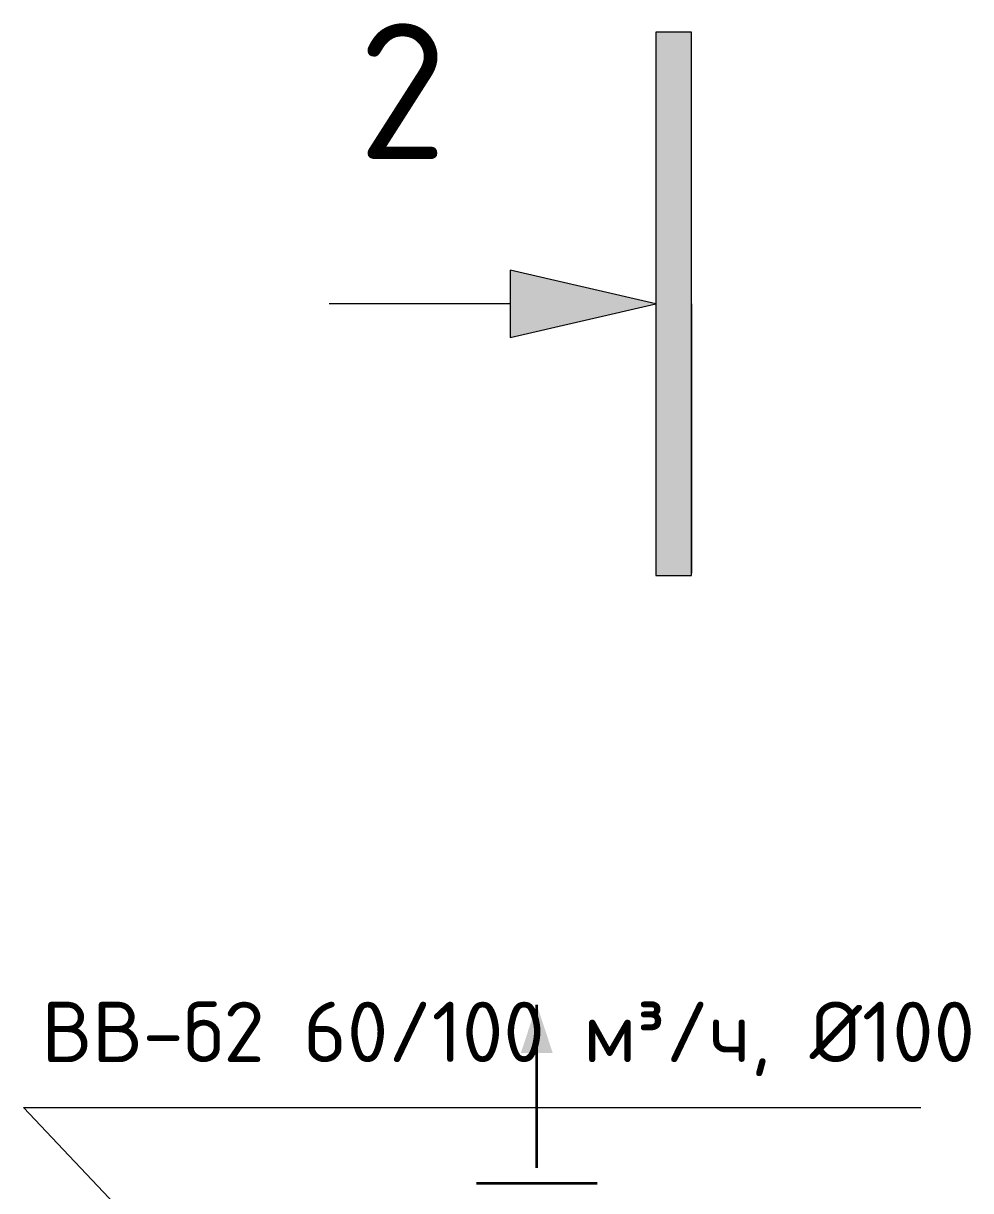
# Model space of a CAD drawing. Header units: millimetres. Extents: x -3455 to 18297, y -4324 to 8916.
# Drawn here: x 50 to 1618, y 6982 to 8916 of the extents above; entities that cross this region are included whole.
import ezdxf
from ezdxf.enums import TextEntityAlignment as Align

# ---------------------------------------------------------------- set-up
doc = ezdxf.new("R2010")
doc.units = ezdxf.units.MM
doc.linetypes.add('Штрих', pattern=[6.35, 3.175, -3.175])
for name, color, linetype, lineweight in [('G-ANNO-SYMB', 8, 'Штрих', 13), ('АР_подложка', 8, 'Continuous', 13), ('ОВ_В', 32, 'Continuous', 35), ('ОВ_выноски', 7, 'Continuous', 18), ('ОВ_марки', 7, 'Continuous', 18)]:
    doc.layers.add(name, color=color, linetype=linetype, lineweight=lineweight)
doc.styles.add('GOST', font='isocpeur.ttf', dxfattribs={"width": 0.9})
doc.styles.add('GOST Common', font='GOST_Common.ttf', dxfattribs={"height": 225})

# ---------------------------------------------------------------- blocks, each defined once
blk = doc.blocks.new('Разрез - Снизу-1538601-Планировочное решение')
at = {"layer": 'G-ANNO-SYMB', "linetype": 'Continuous'}
for points in [[(-6, 0), (6, 0), (6, -0.784), (-6, -0.784)], [(-0.743, -4), (0, -0.784), (0.743, -4)]]:
    blk.add_hatch(color=256, dxfattribs=at).paths.add_polyline_path(points)
for p, q in [((-6, 0), (-6, -0.784)), ((6, 0), (-6, 0)), ((6, -0.784), (6, 0)), ((-6, -0.784), (6, -0.784)), ((0, -0.784), (-0.743, -4)), ((0.743, -4), (0, -0.784)), ((-0.743, -4), (0.743, -4)), ((0, -4), (0, -8))]:
    blk.add_line(p, q, dxfattribs=at)
blk = doc.blocks.new('АР_Баня_план')
at = {"layer": 'G-ANNO-SYMB', "linetype": 'Continuous'}
blk.add_line((3324, 13123.8), (3324, 12678), dxfattribs=at)
at = {"layer": 'G-ANNO-SYMB', "linetype": 'Continuous', "xscale": 74.99999999999996, "yscale": 74.99999999999996, "zscale": 74.99999999999996, "rotation": 269.9999999999995}
blk.add_blockref('Разрез - Снизу-1538601-Планировочное решение', (3324, 13123.8), dxfattribs=at)
at = {"layer": 'G-ANNO-SYMB', "linetype": 'Continuous', "insert": (2772.4, 13588.6), "char_height": 225, "width": 192.405, "attachment_point": 1, "style": 'GOST Common', "bg_fill": 3, "box_fill_scale": 0, "bg_fill_color": 256, "bg_fill_true_color": 3254780160, "bg_fill_transparency": 256}
blk.add_mtext('\\fGOST Common|b0|i0|c204|p34|;2', dxfattribs=at)

msp = doc.modelspace()

# ---------------------------------------------------------------- block references
at = {"layer": 'АР_подложка'}
msp.add_blockref('АР_Баня_план', (-2168, -4673), dxfattribs=at)

# ---------------------------------------------------------------- next in the draw order: hatches: boundary and pattern name
at = {"layer": 'ОВ_В'}
msp.add_hatch(color=32, dxfattribs=at).paths.add_polyline_path([(900, 7290), (873.6, 7210), (926.4, 7210)])

# ---------------------------------------------------------------- next in the draw order: linework, layer by layer
for points in [[(900, 7020), (900, 7290)], [(1000, 6994), (800, 6994)]]:
    msp.add_lwpolyline(points, dxfattribs=at)
at = {"layer": 'ОВ_выноски'}
for points in [[(900, 6220), (50, 7120)], [(50, 7120), (1536, 7120)]]:
    msp.add_lwpolyline(points, dxfattribs=at)

# ---------------------------------------------------------------- next in the draw order: texts
at = {"layer": 'ОВ_марки', "style": 'GOST'}
msp.add_text('ВВ-б2 60/100 м³/ч, Ø100', height=100, dxfattribs=at).set_placement((80, 7165), align=Align.BOTTOM_LEFT)

doc.saveas('drawing.dxf')
